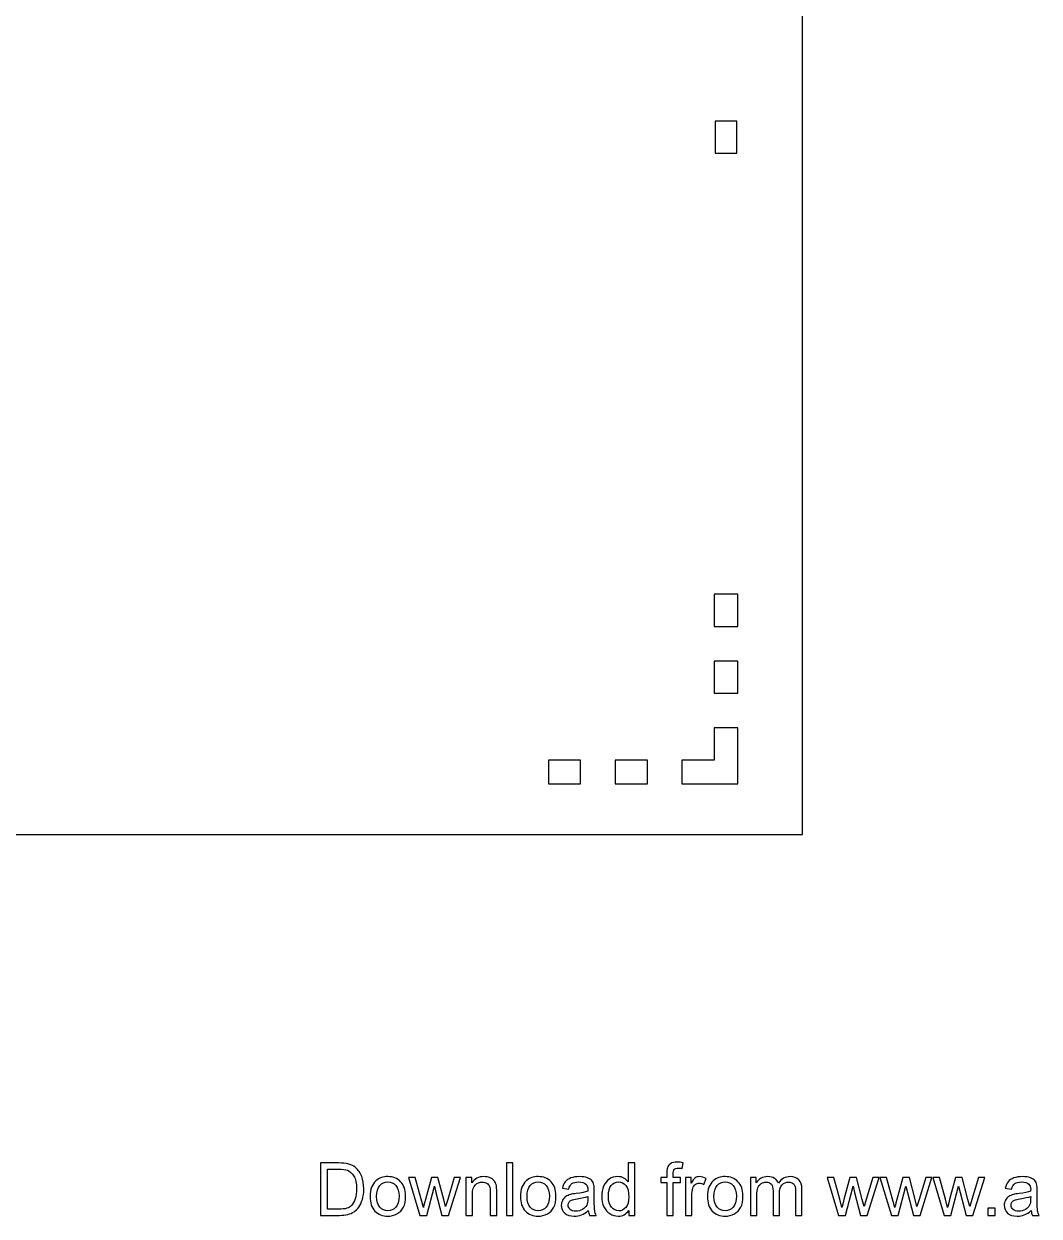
# Model space of a CAD drawing. Header units: millimetres. Extents: x -185 to 230, y -265 to 15.
# Drawn here: x -4.3 to 113.3, y -265 to -127 of the extents above; entities that cross this region are included whole.
import ezdxf

# ---------------------------------------------------------------- set-up
doc = ezdxf.new("R2010")
doc.units = ezdxf.units.MM
doc.header["$MEASUREMENT"] = 0
doc.layers.add('Layer 1', color=7, linetype='Continuous')

msp = doc.modelspace()

# ---------------------------------------------------------------- linework, layer by layer
at = {"layer": 'Layer 1'}
for points, knots in [([(-183.2829, -220.8256), (-183.2829, -220.8256), (-183.2829, -59.3607), (-183.2829, -59.3607), (-183.2829, -59.3607), (-183.2829, -59.3607), (85.8667, -59.3607), (85.8667, -59.3607), (85.8667, -59.3607), (85.8667, -59.3607), (85.8667, -220.8256), (85.8667, -220.8256), (85.8667, -220.8256), (85.8667, -220.8256), (-183.2829, -220.8256), (-183.2829, -220.8256)], [0, 0, 0, 0, 0.2, 0.2, 0.2, 0.2, 0.4, 0.4, 0.4, 0.4, 0.6, 0.6, 0.6, 0.6, 1, 1, 1, 1]), ([(75.7357, -141.9607), (75.7357, -141.9607), (75.7357, -138.2253), (75.7357, -138.2253), (75.7357, -138.2253), (75.7357, -138.2253), (78.2629, -138.2253), (78.2629, -138.2253), (78.2629, -138.2253), (78.2629, -138.2253), (78.2629, -141.9607), (78.2629, -141.9607), (78.2629, -141.9607), (78.2629, -141.9607), (75.7357, -141.9607), (75.7357, -141.9607)], [0, 0, 0, 0, 0.2, 0.2, 0.2, 0.2, 0.4, 0.4, 0.4, 0.4, 0.6, 0.6, 0.6, 0.6, 1, 1, 1, 1]), ([(75.6316, -196.7606), (75.6316, -196.7606), (75.6316, -193.0252), (75.6316, -193.0252), (75.6316, -193.0252), (75.6316, -193.0252), (78.367, -193.0252), (78.367, -193.0252), (78.367, -193.0252), (78.367, -193.0252), (78.367, -196.7606), (78.367, -196.7606), (78.367, -196.7606), (78.367, -196.7606), (75.6316, -196.7606), (75.6316, -196.7606)], [0, 0, 0, 0, 0.2, 0.2, 0.2, 0.2, 0.4, 0.4, 0.4, 0.4, 0.6, 0.6, 0.6, 0.6, 1, 1, 1, 1]), ([(75.6316, -204.493), (75.6316, -204.493), (75.6316, -200.7576), (75.6316, -200.7576), (75.6316, -200.7576), (75.6316, -200.7576), (78.367, -200.7576), (78.367, -200.7576), (78.367, -200.7576), (78.367, -200.7576), (78.367, -204.493), (78.367, -204.493), (78.367, -204.493), (78.367, -204.493), (75.6316, -204.493), (75.6316, -204.493)], [0, 0, 0, 0, 0.2, 0.2, 0.2, 0.2, 0.4, 0.4, 0.4, 0.4, 0.6, 0.6, 0.6, 0.6, 1, 1, 1, 1]), ([(71.8964, -214.9607), (71.8964, -214.9607), (71.8964, -212.2255), (71.8964, -212.2255), (71.8964, -212.2255), (71.8964, -212.2255), (75.6316, -212.2255), (75.6316, -212.2255), (75.6316, -212.2255), (75.6316, -212.2255), (75.6316, -208.4901), (75.6316, -208.4901), (75.6316, -208.4901), (75.6316, -208.4901), (78.367, -208.4901), (78.367, -208.4901), (78.367, -208.4901), (78.367, -208.4901), (78.367, -214.9612), (78.367, -214.9612), (78.367, -214.9612), (76.2101, -214.9606), (74.0533, -214.9607), (71.8964, -214.9607)], [0, 0, 0, 0, 0.14285714, 0.14285714, 0.14285714, 0.14285714, 0.28571429, 0.28571429, 0.28571429, 0.28571429, 0.42857143, 0.42857143, 0.42857143, 0.42857143, 0.57142857, 0.57142857, 0.57142857, 0.57142857, 0.71428571, 0.71428571, 0.71428571, 0.71428571, 1, 1, 1, 1]), ([(56.4314, -212.2254), (56.4314, -212.2254), (60.1668, -212.2254), (60.1668, -212.2254), (60.1668, -212.2254), (60.1668, -212.2254), (60.1668, -214.9608), (60.1668, -214.9608), (60.1668, -214.9608), (60.1668, -214.9608), (56.4314, -214.9608), (56.4314, -214.9608), (56.4314, -214.9608), (56.4314, -214.9608), (56.4314, -212.2254), (56.4314, -212.2254)], [0, 0, 0, 0, 0.2, 0.2, 0.2, 0.2, 0.4, 0.4, 0.4, 0.4, 0.6, 0.6, 0.6, 0.6, 1, 1, 1, 1]), ([(64.1638, -212.2254), (64.1638, -212.2254), (67.8992, -212.2254), (67.8992, -212.2254), (67.8992, -212.2254), (67.8992, -212.2254), (67.8992, -214.9608), (67.8992, -214.9608), (67.8992, -214.9608), (67.8992, -214.9608), (64.1638, -214.9608), (64.1638, -214.9608), (64.1638, -214.9608), (64.1638, -214.9608), (64.1638, -212.2254), (64.1638, -212.2254)], [0, 0, 0, 0, 0.2, 0.2, 0.2, 0.2, 0.4, 0.4, 0.4, 0.4, 0.6, 0.6, 0.6, 0.6, 1, 1, 1, 1])]:
    msp.add_open_spline(points, degree=3, knots=knots, dxfattribs=at)
at = {"layer": 'Layer 1', "color": 1, "lineweight": 25}
for points, knots in [([(-183.2829, -220.8256), (-183.2829, -220.8256), (-183.2829, -59.3607), (-183.2829, -59.3607), (-183.2829, -59.3607), (-183.2829, -59.3607), (85.8667, -59.3607), (85.8667, -59.3607), (85.8667, -59.3607), (85.8667, -59.3607), (85.8667, -220.8256), (85.8667, -220.8256), (85.8667, -220.8256), (85.8667, -220.8256), (-183.2829, -220.8256), (-183.2829, -220.8256)], [0, 0, 0, 0, 0.2, 0.2, 0.2, 0.2, 0.4, 0.4, 0.4, 0.4, 0.6, 0.6, 0.6, 0.6, 1, 1, 1, 1]), ([(75.7357, -141.9607), (75.7357, -141.9607), (75.7357, -138.2253), (75.7357, -138.2253), (75.7357, -138.2253), (75.7357, -138.2253), (78.2629, -138.2253), (78.2629, -138.2253), (78.2629, -138.2253), (78.2629, -138.2253), (78.2629, -141.9607), (78.2629, -141.9607), (78.2629, -141.9607), (78.2629, -141.9607), (75.7357, -141.9607), (75.7357, -141.9607)], [0, 0, 0, 0, 0.2, 0.2, 0.2, 0.2, 0.4, 0.4, 0.4, 0.4, 0.6, 0.6, 0.6, 0.6, 1, 1, 1, 1]), ([(75.6316, -196.7606), (75.6316, -196.7606), (75.6316, -193.0252), (75.6316, -193.0252), (75.6316, -193.0252), (75.6316, -193.0252), (78.367, -193.0252), (78.367, -193.0252), (78.367, -193.0252), (78.367, -193.0252), (78.367, -196.7606), (78.367, -196.7606), (78.367, -196.7606), (78.367, -196.7606), (75.6316, -196.7606), (75.6316, -196.7606)], [0, 0, 0, 0, 0.2, 0.2, 0.2, 0.2, 0.4, 0.4, 0.4, 0.4, 0.6, 0.6, 0.6, 0.6, 1, 1, 1, 1]), ([(75.6316, -204.493), (75.6316, -204.493), (75.6316, -200.7576), (75.6316, -200.7576), (75.6316, -200.7576), (75.6316, -200.7576), (78.367, -200.7576), (78.367, -200.7576), (78.367, -200.7576), (78.367, -200.7576), (78.367, -204.493), (78.367, -204.493), (78.367, -204.493), (78.367, -204.493), (75.6316, -204.493), (75.6316, -204.493)], [0, 0, 0, 0, 0.2, 0.2, 0.2, 0.2, 0.4, 0.4, 0.4, 0.4, 0.6, 0.6, 0.6, 0.6, 1, 1, 1, 1]), ([(71.8964, -214.9607), (71.8964, -214.9607), (71.8964, -212.2255), (71.8964, -212.2255), (71.8964, -212.2255), (71.8964, -212.2255), (75.6316, -212.2255), (75.6316, -212.2255), (75.6316, -212.2255), (75.6316, -212.2255), (75.6316, -208.4901), (75.6316, -208.4901), (75.6316, -208.4901), (75.6316, -208.4901), (78.367, -208.4901), (78.367, -208.4901), (78.367, -208.4901), (78.367, -208.4901), (78.367, -214.9612), (78.367, -214.9612), (78.367, -214.9612), (76.2101, -214.9606), (74.0533, -214.9607), (71.8964, -214.9607)], [0, 0, 0, 0, 0.14285714, 0.14285714, 0.14285714, 0.14285714, 0.28571429, 0.28571429, 0.28571429, 0.28571429, 0.42857143, 0.42857143, 0.42857143, 0.42857143, 0.57142857, 0.57142857, 0.57142857, 0.57142857, 0.71428571, 0.71428571, 0.71428571, 0.71428571, 1, 1, 1, 1]), ([(56.4314, -212.2254), (56.4314, -212.2254), (60.1668, -212.2254), (60.1668, -212.2254), (60.1668, -212.2254), (60.1668, -212.2254), (60.1668, -214.9608), (60.1668, -214.9608), (60.1668, -214.9608), (60.1668, -214.9608), (56.4314, -214.9608), (56.4314, -214.9608), (56.4314, -214.9608), (56.4314, -214.9608), (56.4314, -212.2254), (56.4314, -212.2254)], [0, 0, 0, 0, 0.2, 0.2, 0.2, 0.2, 0.4, 0.4, 0.4, 0.4, 0.6, 0.6, 0.6, 0.6, 1, 1, 1, 1]), ([(64.1638, -212.2254), (64.1638, -212.2254), (67.8992, -212.2254), (67.8992, -212.2254), (67.8992, -212.2254), (67.8992, -212.2254), (67.8992, -214.9608), (67.8992, -214.9608), (67.8992, -214.9608), (67.8992, -214.9608), (64.1638, -214.9608), (64.1638, -214.9608), (64.1638, -214.9608), (64.1638, -214.9608), (64.1638, -212.2254), (64.1638, -212.2254)], [0, 0, 0, 0, 0.2, 0.2, 0.2, 0.2, 0.4, 0.4, 0.4, 0.4, 0.6, 0.6, 0.6, 0.6, 1, 1, 1, 1])]:
    msp.add_open_spline(points, degree=3, knots=knots, dxfattribs=at)
at = {"layer": 'Layer 1', "color": 250}
for points, knots in [([(30.0437, -264.9433), (30.0437, -264.9433), (30.0437, -258.8811), (30.0437, -258.8811), (30.0437, -258.8811), (30.0437, -258.8811), (32.1322, -258.8811), (32.1322, -258.8811), (32.1322, -258.8811), (32.6035, -258.8811), (32.9633, -258.9094), (33.2117, -258.9672), (33.2117, -258.9672), (33.5588, -259.0477), (33.8552, -259.193), (34.1007, -259.4018), (34.1007, -259.4018), (34.421, -259.6728), (34.6595, -260.0171), (34.8175, -260.4376), (34.8175, -260.4376), (34.977, -260.8581), (35.056, -261.3393), (35.056, -261.8798), (35.056, -261.8798), (35.056, -262.3398), (35.0024, -262.7476), (34.8952, -263.1032), (34.8952, -263.1032), (34.7879, -263.4588), (34.6496, -263.7537), (34.4817, -263.9866), (34.4817, -263.9866), (34.3124, -264.2194), (34.1289, -264.4028), (33.9285, -264.5355), (33.9285, -264.5355), (33.7296, -264.6695), (33.4883, -264.7711), (33.206, -264.8403), (33.206, -264.8403), (32.9224, -264.9094), (32.5979, -264.9433), (32.231, -264.9433), (32.231, -264.9433), (32.231, -264.9433), (30.0437, -264.9433), (30.0437, -264.9433)], [0, 0, 0, 0, 0.07692308, 0.07692308, 0.07692308, 0.07692308, 0.15384615, 0.15384615, 0.15384615, 0.15384615, 0.23076923, 0.23076923, 0.23076923, 0.23076923, 0.30769231, 0.30769231, 0.30769231, 0.30769231, 0.38461538, 0.38461538, 0.38461538, 0.38461538, 0.46153846, 0.46153846, 0.46153846, 0.46153846, 0.53846154, 0.53846154, 0.53846154, 0.53846154, 0.61538462, 0.61538462, 0.61538462, 0.61538462, 0.69230769, 0.69230769, 0.69230769, 0.69230769, 0.76923077, 0.76923077, 0.76923077, 0.76923077, 0.84615385, 0.84615385, 0.84615385, 0.84615385, 1, 1, 1, 1]), ([(51.5803, -264.9433), (51.5803, -264.9433), (51.5803, -258.8811), (51.5803, -258.8811), (51.5803, -258.8811), (51.5803, -258.8811), (52.3253, -258.8811), (52.3253, -258.8811), (52.3253, -258.8811), (52.3253, -258.8811), (52.3253, -264.9433), (52.3253, -264.9433), (52.3253, -264.9433), (52.3253, -264.9433), (51.5803, -264.9433), (51.5803, -264.9433)], [0, 0, 0, 0, 0.2, 0.2, 0.2, 0.2, 0.4, 0.4, 0.4, 0.4, 0.6, 0.6, 0.6, 0.6, 1, 1, 1, 1]), ([(65.7323, -264.9433), (65.7323, -264.9433), (65.7323, -264.3859), (65.7323, -264.3859), (65.7323, -264.3859), (65.4544, -264.8191), (65.0451, -265.0364), (64.5047, -265.0364), (64.5047, -265.0364), (64.1547, -265.0364), (63.833, -264.9405), (63.5409, -264.7472), (63.5409, -264.7472), (63.2474, -264.5552), (63.0202, -264.2857), (62.8579, -263.9414), (62.8579, -263.9414), (62.697, -263.5957), (62.6166, -263.1992), (62.6166, -262.7504), (62.6166, -262.7504), (62.6166, -262.313), (62.69, -261.9165), (62.8353, -261.5594), (62.8353, -261.5594), (62.9821, -261.2038), (63.2008, -260.9301), (63.4929, -260.741), (63.4929, -260.741), (63.7836, -260.5505), (64.111, -260.4559), (64.4708, -260.4559), (64.4708, -260.4559), (64.7361, -260.4559), (64.9718, -260.5124), (65.1778, -260.6239), (65.1778, -260.6239), (65.3838, -260.7354), (65.5517, -260.8821), (65.6815, -261.0613), (65.6815, -261.0613), (65.6815, -261.0613), (65.6815, -258.8811), (65.6815, -258.8811), (65.6815, -258.8811), (65.6815, -258.8811), (66.4266, -258.8811), (66.4266, -258.8811), (66.4266, -258.8811), (66.4266, -258.8811), (66.4266, -264.9433), (66.4266, -264.9433), (66.4266, -264.9433), (66.4266, -264.9433), (65.7323, -264.9433), (65.7323, -264.9433)], [0, 0, 0, 0, 0.06666667, 0.06666667, 0.06666667, 0.06666667, 0.13333333, 0.13333333, 0.13333333, 0.13333333, 0.2, 0.2, 0.2, 0.2, 0.26666667, 0.26666667, 0.26666667, 0.26666667, 0.33333333, 0.33333333, 0.33333333, 0.33333333, 0.4, 0.4, 0.4, 0.4, 0.46666667, 0.46666667, 0.46666667, 0.46666667, 0.53333333, 0.53333333, 0.53333333, 0.53333333, 0.6, 0.6, 0.6, 0.6, 0.66666667, 0.66666667, 0.66666667, 0.66666667, 0.73333333, 0.73333333, 0.73333333, 0.73333333, 0.8, 0.8, 0.8, 0.8, 0.86666667, 0.86666667, 0.86666667, 0.86666667, 1, 1, 1, 1]), ([(70.135, -264.9433), (70.135, -264.9433), (70.135, -261.1248), (70.135, -261.1248), (70.135, -261.1248), (70.135, -261.1248), (69.4746, -261.1248), (69.4746, -261.1248), (69.4746, -261.1248), (69.4746, -261.1248), (69.4746, -260.5491), (69.4746, -260.5491), (69.4746, -260.5491), (69.4746, -260.5491), (70.135, -260.5491), (70.135, -260.5491), (70.135, -260.5491), (70.135, -260.5491), (70.135, -260.0834), (70.135, -260.0834), (70.135, -260.0834), (70.135, -259.7885), (70.1604, -259.5698), (70.2126, -259.4272), (70.2126, -259.4272), (70.2846, -259.2353), (70.4088, -259.0787), (70.5894, -258.9588), (70.5894, -258.9588), (70.7686, -258.8388), (71.0212, -258.7795), (71.3457, -258.7795), (71.3457, -258.7795), (71.556, -258.7795), (71.7874, -258.8049), (72.0414, -258.8543), (72.0414, -258.8543), (72.0414, -258.8543), (71.9299, -259.5063), (71.9299, -259.5063), (71.9299, -259.5063), (71.7747, -259.4795), (71.6294, -259.4653), (71.4911, -259.4653), (71.4911, -259.4653), (71.2653, -259.4653), (71.1059, -259.5133), (71.0113, -259.6093), (71.0113, -259.6093), (70.9182, -259.7052), (70.8716, -259.8844), (70.8716, -260.1469), (70.8716, -260.1469), (70.8716, -260.1469), (70.8716, -260.5491), (70.8716, -260.5491), (70.8716, -260.5491), (70.8716, -260.5491), (71.7267, -260.5491), (71.7267, -260.5491), (71.7267, -260.5491), (71.7267, -260.5491), (71.7267, -261.1248), (71.7267, -261.1248), (71.7267, -261.1248), (71.7267, -261.1248), (70.8801, -261.1248), (70.8801, -261.1248), (70.8801, -261.1248), (70.8801, -261.1248), (70.8801, -264.9433), (70.8801, -264.9433), (70.8801, -264.9433), (70.8801, -264.9433), (70.135, -264.9433), (70.135, -264.9433)], [0, 0, 0, 0, 0.05, 0.05, 0.05, 0.05, 0.1, 0.1, 0.1, 0.1, 0.15, 0.15, 0.15, 0.15, 0.2, 0.2, 0.2, 0.2, 0.25, 0.25, 0.25, 0.25, 0.3, 0.3, 0.3, 0.3, 0.35, 0.35, 0.35, 0.35, 0.4, 0.4, 0.4, 0.4, 0.45, 0.45, 0.45, 0.45, 0.5, 0.5, 0.5, 0.5, 0.55, 0.55, 0.55, 0.55, 0.6, 0.6, 0.6, 0.6, 0.65, 0.65, 0.65, 0.65, 0.7, 0.7, 0.7, 0.7, 0.75, 0.75, 0.75, 0.75, 0.8, 0.8, 0.8, 0.8, 0.85, 0.85, 0.85, 0.85, 0.9, 0.9, 0.9, 0.9, 1, 1, 1, 1]), ([(30.8481, -264.2321), (30.8481, -264.2321), (32.1407, -264.2321), (32.1407, -264.2321), (32.1407, -264.2321), (32.54, -264.2321), (32.8533, -264.1954), (33.0805, -264.1206), (33.0805, -264.1206), (33.3076, -264.0458), (33.4883, -263.9414), (33.6237, -263.8059), (33.6237, -263.8059), (33.8128, -263.6154), (33.961, -263.3586), (34.0668, -263.0369), (34.0668, -263.0369), (34.1727, -262.7151), (34.2263, -262.3257), (34.2263, -261.8671), (34.2263, -261.8671), (34.2263, -261.2321), (34.1219, -260.7438), (33.9144, -260.4023), (33.9144, -260.4023), (33.707, -260.0608), (33.4544, -259.8322), (33.1567, -259.7165), (33.1567, -259.7165), (32.9422, -259.6333), (32.5964, -259.5923), (32.1195, -259.5923), (32.1195, -259.5923), (32.1195, -259.5923), (30.8481, -259.5923), (30.8481, -259.5923), (30.8481, -259.5923), (30.8481, -259.5923), (30.8481, -264.2321), (30.8481, -264.2321)], [0, 0, 0, 0, 0.09090909, 0.09090909, 0.09090909, 0.09090909, 0.18181818, 0.18181818, 0.18181818, 0.18181818, 0.27272727, 0.27272727, 0.27272727, 0.27272727, 0.36363636, 0.36363636, 0.36363636, 0.36363636, 0.45454545, 0.45454545, 0.45454545, 0.45454545, 0.54545455, 0.54545455, 0.54545455, 0.54545455, 0.63636364, 0.63636364, 0.63636364, 0.63636364, 0.72727273, 0.72727273, 0.72727273, 0.72727273, 0.81818182, 0.81818182, 0.81818182, 0.81818182, 1, 1, 1, 1]), ([(35.7856, -262.7462), (35.7856, -261.9348), (36.0114, -261.3337), (36.4643, -260.9428), (36.4643, -260.9428), (36.8411, -260.6182), (37.3026, -260.4559), (37.8458, -260.4559), (37.8458, -260.4559), (38.4484, -260.4559), (38.9423, -260.6535), (39.3261, -261.0486), (39.3261, -261.0486), (39.7085, -261.4423), (39.9004, -261.9884), (39.9004, -262.6841), (39.9004, -262.6841), (39.9004, -263.2485), (39.8158, -263.6916), (39.6464, -264.0148), (39.6464, -264.0148), (39.4771, -264.3379), (39.2301, -264.5891), (38.9056, -264.7683), (38.9056, -264.7683), (38.5824, -264.9475), (38.2282, -265.0364), (37.8458, -265.0364), (37.8458, -265.0364), (37.2306, -265.0364), (36.7339, -264.8403), (36.3543, -264.4466), (36.3543, -264.4466), (35.9747, -264.0529), (35.7856, -263.4856), (35.7856, -262.7462)], [0, 0, 0, 0, 0.1, 0.1, 0.1, 0.1, 0.2, 0.2, 0.2, 0.2, 0.3, 0.3, 0.3, 0.3, 0.4, 0.4, 0.4, 0.4, 0.5, 0.5, 0.5, 0.5, 0.6, 0.6, 0.6, 0.6, 0.7, 0.7, 0.7, 0.7, 0.8, 0.8, 0.8, 0.8, 1, 1, 1, 1]), ([(41.5641, -264.9433), (41.5641, -264.9433), (40.2363, -260.5491), (40.2363, -260.5491), (40.2363, -260.5491), (40.2363, -260.5491), (41.0152, -260.5491), (41.0152, -260.5491), (41.0152, -260.5491), (41.0152, -260.5491), (41.7165, -263.0849), (41.7165, -263.0849), (41.7165, -263.0849), (41.7165, -263.0849), (41.9649, -264.0289), (41.9649, -264.0289), (41.9649, -264.0289), (41.9748, -263.9823), (42.051, -263.6804), (42.1921, -263.123), (42.1921, -263.123), (42.1921, -263.123), (42.8878, -260.5491), (42.8878, -260.5491), (42.8878, -260.5491), (42.8878, -260.5491), (43.6512, -260.5491), (43.6512, -260.5491), (43.6512, -260.5491), (43.6512, -260.5491), (44.313, -263.1004), (44.313, -263.1004), (44.313, -263.1004), (44.313, -263.1004), (44.5289, -263.9372), (44.5289, -263.9372), (44.5289, -263.9372), (44.5289, -263.9372), (44.7815, -263.0891), (44.7815, -263.0891), (44.7815, -263.0891), (44.7815, -263.0891), (45.5407, -260.5491), (45.5407, -260.5491), (45.5407, -260.5491), (45.5407, -260.5491), (46.2646, -260.5491), (46.2646, -260.5491), (46.2646, -260.5491), (46.2646, -260.5491), (44.8859, -264.9433), (44.8859, -264.9433), (44.8859, -264.9433), (44.8859, -264.9433), (44.1154, -264.9433), (44.1154, -264.9433), (44.1154, -264.9433), (44.1154, -264.9433), (43.4183, -262.3144), (43.4183, -262.3144), (43.4183, -262.3144), (43.4183, -262.3144), (43.2419, -261.5623), (43.2419, -261.5623), (43.2419, -261.5623), (43.2419, -261.5623), (42.3529, -264.9433), (42.3529, -264.9433), (42.3529, -264.9433), (42.3529, -264.9433), (41.5641, -264.9433), (41.5641, -264.9433)], [0, 0, 0, 0, 0.05263158, 0.05263158, 0.05263158, 0.05263158, 0.10526316, 0.10526316, 0.10526316, 0.10526316, 0.15789474, 0.15789474, 0.15789474, 0.15789474, 0.21052632, 0.21052632, 0.21052632, 0.21052632, 0.26315789, 0.26315789, 0.26315789, 0.26315789, 0.31578947, 0.31578947, 0.31578947, 0.31578947, 0.36842105, 0.36842105, 0.36842105, 0.36842105, 0.42105263, 0.42105263, 0.42105263, 0.42105263, 0.47368421, 0.47368421, 0.47368421, 0.47368421, 0.52631579, 0.52631579, 0.52631579, 0.52631579, 0.57894737, 0.57894737, 0.57894737, 0.57894737, 0.63157895, 0.63157895, 0.63157895, 0.63157895, 0.68421053, 0.68421053, 0.68421053, 0.68421053, 0.73684211, 0.73684211, 0.73684211, 0.73684211, 0.78947368, 0.78947368, 0.78947368, 0.78947368, 0.84210526, 0.84210526, 0.84210526, 0.84210526, 0.89473684, 0.89473684, 0.89473684, 0.89473684, 1, 1, 1, 1]), ([(46.8883, -264.9433), (46.8883, -264.9433), (46.8883, -260.5491), (46.8883, -260.5491), (46.8883, -260.5491), (46.8883, -260.5491), (47.5572, -260.5491), (47.5572, -260.5491), (47.5572, -260.5491), (47.5572, -260.5491), (47.5572, -261.1728), (47.5572, -261.1728), (47.5572, -261.1728), (47.8789, -260.6944), (48.3446, -260.4559), (48.9528, -260.4559), (48.9528, -260.4559), (49.2181, -260.4559), (49.4608, -260.5039), (49.6823, -260.5985), (49.6823, -260.5985), (49.9039, -260.693), (50.0704, -260.8186), (50.1804, -260.9724), (50.1804, -260.9724), (50.2905, -261.1262), (50.3681, -261.3097), (50.4119, -261.5213), (50.4119, -261.5213), (50.4387, -261.6596), (50.4528, -261.9009), (50.4528, -262.2452), (50.4528, -262.2452), (50.4528, -262.2452), (50.4528, -264.9433), (50.4528, -264.9433), (50.4528, -264.9433), (50.4528, -264.9433), (49.7077, -264.9433), (49.7077, -264.9433), (49.7077, -264.9433), (49.7077, -264.9433), (49.7077, -262.2735), (49.7077, -262.2735), (49.7077, -262.2735), (49.7077, -261.9701), (49.6795, -261.7429), (49.6216, -261.5933), (49.6216, -261.5933), (49.5638, -261.4437), (49.4608, -261.3238), (49.314, -261.2335), (49.314, -261.2335), (49.1673, -261.1446), (48.9937, -261.0994), (48.7961, -261.0994), (48.7961, -261.0994), (48.48, -261.0994), (48.2077, -261.1996), (47.9777, -261.4014), (47.9777, -261.4014), (47.7477, -261.6018), (47.6334, -261.9842), (47.6334, -262.5458), (47.6334, -262.5458), (47.6334, -262.5458), (47.6334, -264.9433), (47.6334, -264.9433), (47.6334, -264.9433), (47.6334, -264.9433), (46.8883, -264.9433), (46.8883, -264.9433)], [0, 0, 0, 0, 0.05263158, 0.05263158, 0.05263158, 0.05263158, 0.10526316, 0.10526316, 0.10526316, 0.10526316, 0.15789474, 0.15789474, 0.15789474, 0.15789474, 0.21052632, 0.21052632, 0.21052632, 0.21052632, 0.26315789, 0.26315789, 0.26315789, 0.26315789, 0.31578947, 0.31578947, 0.31578947, 0.31578947, 0.36842105, 0.36842105, 0.36842105, 0.36842105, 0.42105263, 0.42105263, 0.42105263, 0.42105263, 0.47368421, 0.47368421, 0.47368421, 0.47368421, 0.52631579, 0.52631579, 0.52631579, 0.52631579, 0.57894737, 0.57894737, 0.57894737, 0.57894737, 0.63157895, 0.63157895, 0.63157895, 0.63157895, 0.68421053, 0.68421053, 0.68421053, 0.68421053, 0.73684211, 0.73684211, 0.73684211, 0.73684211, 0.78947368, 0.78947368, 0.78947368, 0.78947368, 0.84210526, 0.84210526, 0.84210526, 0.84210526, 0.89473684, 0.89473684, 0.89473684, 0.89473684, 1, 1, 1, 1]), ([(53.1988, -262.7462), (53.1988, -261.9348), (53.4246, -261.3337), (53.8775, -260.9428), (53.8775, -260.9428), (54.2543, -260.6182), (54.7158, -260.4559), (55.259, -260.4559), (55.259, -260.4559), (55.8616, -260.4559), (56.3555, -260.6535), (56.7393, -261.0486), (56.7393, -261.0486), (57.1217, -261.4423), (57.3136, -261.9884), (57.3136, -262.6841), (57.3136, -262.6841), (57.3136, -263.2485), (57.229, -263.6916), (57.0596, -264.0148), (57.0596, -264.0148), (56.8903, -264.3379), (56.6433, -264.5891), (56.3188, -264.7683), (56.3188, -264.7683), (55.9956, -264.9475), (55.6414, -265.0364), (55.259, -265.0364), (55.259, -265.0364), (54.6438, -265.0364), (54.1471, -264.8403), (53.7675, -264.4466), (53.7675, -264.4466), (53.3879, -264.0529), (53.1988, -263.4856), (53.1988, -262.7462)], [0, 0, 0, 0, 0.1, 0.1, 0.1, 0.1, 0.2, 0.2, 0.2, 0.2, 0.3, 0.3, 0.3, 0.3, 0.4, 0.4, 0.4, 0.4, 0.5, 0.5, 0.5, 0.5, 0.6, 0.6, 0.6, 0.6, 0.7, 0.7, 0.7, 0.7, 0.8, 0.8, 0.8, 0.8, 1, 1, 1, 1]), ([(61.0573, -264.393), (60.7807, -264.6286), (60.514, -264.7937), (60.2586, -264.8911), (60.2586, -264.8911), (60.0032, -264.9885), (59.7295, -265.0364), (59.4359, -265.0364), (59.4359, -265.0364), (58.9533, -265.0364), (58.5822, -264.9193), (58.3226, -264.6837), (58.3226, -264.6837), (58.0629, -264.4494), (57.9331, -264.1488), (57.9331, -263.7834), (57.9331, -263.7834), (57.9331, -263.5689), (57.9825, -263.3727), (58.0799, -263.1949), (58.0799, -263.1949), (58.1786, -263.0171), (58.307, -262.876), (58.4651, -262.7688), (58.4651, -262.7688), (58.6245, -262.6615), (58.8023, -262.5797), (59.0013, -262.5246), (59.0013, -262.5246), (59.1481, -262.4865), (59.3696, -262.4499), (59.6645, -262.4132), (59.6645, -262.4132), (60.2657, -262.3426), (60.7102, -262.2565), (60.9938, -262.1578), (60.9938, -262.1578), (60.9966, -262.0562), (60.998, -261.9912), (60.998, -261.9644), (60.998, -261.9644), (60.998, -261.6625), (60.9275, -261.4494), (60.7864, -261.3252), (60.7864, -261.3252), (60.5959, -261.1573), (60.3122, -261.074), (59.9369, -261.074), (59.9369, -261.074), (59.5855, -261.074), (59.3259, -261.1361), (59.1594, -261.2589), (59.1594, -261.2589), (58.9914, -261.3816), (58.8687, -261.599), (58.7882, -261.9122), (58.7882, -261.9122), (58.7882, -261.9122), (58.0601, -261.8106), (58.0601, -261.8106), (58.0601, -261.8106), (58.1264, -261.4988), (58.2351, -261.2462), (58.3875, -261.0543), (58.3875, -261.0543), (58.5399, -260.8624), (58.76, -260.7156), (59.0479, -260.6112), (59.0479, -260.6112), (59.3343, -260.5082), (59.6688, -260.4559), (60.047, -260.4559), (60.047, -260.4559), (60.4223, -260.4559), (60.7285, -260.4997), (60.9642, -260.5886), (60.9642, -260.5886), (61.1984, -260.6775), (61.372, -260.7876), (61.4821, -260.9216), (61.4821, -260.9216), (61.5921, -261.0557), (61.6697, -261.225), (61.7149, -261.4296), (61.7149, -261.4296), (61.7389, -261.5566), (61.7516, -261.7852), (61.7516, -262.114), (61.7516, -262.114), (61.7516, -262.114), (61.7516, -263.1018), (61.7516, -263.1018), (61.7516, -263.1018), (61.7516, -263.7918), (61.7671, -264.2279), (61.7981, -264.4127), (61.7981, -264.4127), (61.8278, -264.5976), (61.8899, -264.774), (61.9802, -264.9433), (61.9802, -264.9433), (61.9802, -264.9433), (61.2012, -264.9433), (61.2012, -264.9433), (61.2012, -264.9433), (61.1265, -264.7867), (61.0785, -264.6032), (61.0573, -264.393)], [0, 0, 0, 0, 0.03571429, 0.03571429, 0.03571429, 0.03571429, 0.07142857, 0.07142857, 0.07142857, 0.07142857, 0.10714286, 0.10714286, 0.10714286, 0.10714286, 0.14285714, 0.14285714, 0.14285714, 0.14285714, 0.17857143, 0.17857143, 0.17857143, 0.17857143, 0.21428571, 0.21428571, 0.21428571, 0.21428571, 0.25, 0.25, 0.25, 0.25, 0.28571429, 0.28571429, 0.28571429, 0.28571429, 0.32142857, 0.32142857, 0.32142857, 0.32142857, 0.35714286, 0.35714286, 0.35714286, 0.35714286, 0.39285714, 0.39285714, 0.39285714, 0.39285714, 0.42857143, 0.42857143, 0.42857143, 0.42857143, 0.46428571, 0.46428571, 0.46428571, 0.46428571, 0.5, 0.5, 0.5, 0.5, 0.53571429, 0.53571429, 0.53571429, 0.53571429, 0.57142857, 0.57142857, 0.57142857, 0.57142857, 0.60714286, 0.60714286, 0.60714286, 0.60714286, 0.64285714, 0.64285714, 0.64285714, 0.64285714, 0.67857143, 0.67857143, 0.67857143, 0.67857143, 0.71428571, 0.71428571, 0.71428571, 0.71428571, 0.75, 0.75, 0.75, 0.75, 0.78571429, 0.78571429, 0.78571429, 0.78571429, 0.82142857, 0.82142857, 0.82142857, 0.82142857, 0.85714286, 0.85714286, 0.85714286, 0.85714286, 0.89285714, 0.89285714, 0.89285714, 0.89285714, 0.92857143, 0.92857143, 0.92857143, 0.92857143, 1, 1, 1, 1]), ([(72.301, -264.9433), (72.301, -264.9433), (72.301, -260.5491), (72.301, -260.5491), (72.301, -260.5491), (72.301, -260.5491), (72.9699, -260.5491), (72.9699, -260.5491), (72.9699, -260.5491), (72.9699, -260.5491), (72.9699, -261.2222), (72.9699, -261.2222), (72.9699, -261.2222), (73.1406, -260.9103), (73.2987, -260.7043), (73.444, -260.6055), (73.444, -260.6055), (73.5894, -260.5053), (73.7488, -260.4559), (73.9224, -260.4559), (73.9224, -260.4559), (74.1736, -260.4559), (74.429, -260.535), (74.6886, -260.6916), (74.6886, -260.6916), (74.6886, -260.6916), (74.4234, -261.3788), (74.4234, -261.3788), (74.4234, -261.3788), (74.2427, -261.2772), (74.0621, -261.2264), (73.8815, -261.2264), (73.8815, -261.2264), (73.7192, -261.2264), (73.5739, -261.2758), (73.4455, -261.3732), (73.4455, -261.3732), (73.317, -261.4705), (73.2253, -261.606), (73.1703, -261.7796), (73.1703, -261.7796), (73.087, -262.0435), (73.0461, -262.3327), (73.0461, -262.6474), (73.0461, -262.6474), (73.0461, -262.6474), (73.0461, -264.9433), (73.0461, -264.9433), (73.0461, -264.9433), (73.0461, -264.9433), (72.301, -264.9433), (72.301, -264.9433)], [0, 0, 0, 0, 0.07142857, 0.07142857, 0.07142857, 0.07142857, 0.14285714, 0.14285714, 0.14285714, 0.14285714, 0.21428571, 0.21428571, 0.21428571, 0.21428571, 0.28571429, 0.28571429, 0.28571429, 0.28571429, 0.35714286, 0.35714286, 0.35714286, 0.35714286, 0.42857143, 0.42857143, 0.42857143, 0.42857143, 0.5, 0.5, 0.5, 0.5, 0.57142857, 0.57142857, 0.57142857, 0.57142857, 0.64285714, 0.64285714, 0.64285714, 0.64285714, 0.71428571, 0.71428571, 0.71428571, 0.71428571, 0.78571429, 0.78571429, 0.78571429, 0.78571429, 0.85714286, 0.85714286, 0.85714286, 0.85714286, 1, 1, 1, 1]), ([(74.8495, -262.7462), (74.8495, -261.9348), (75.0753, -261.3337), (75.5282, -260.9428), (75.5282, -260.9428), (75.905, -260.6182), (76.3665, -260.4559), (76.9097, -260.4559), (76.9097, -260.4559), (77.5123, -260.4559), (78.0062, -260.6535), (78.39, -261.0486), (78.39, -261.0486), (78.7724, -261.4423), (78.9643, -261.9884), (78.9643, -262.6841), (78.9643, -262.6841), (78.9643, -263.2485), (78.8797, -263.6916), (78.7103, -264.0148), (78.7103, -264.0148), (78.541, -264.3379), (78.294, -264.5891), (77.9695, -264.7683), (77.9695, -264.7683), (77.6463, -264.9475), (77.2921, -265.0364), (76.9097, -265.0364), (76.9097, -265.0364), (76.2945, -265.0364), (75.7978, -264.8403), (75.4182, -264.4466), (75.4182, -264.4466), (75.0386, -264.0529), (74.8495, -263.4856), (74.8495, -262.7462)], [0, 0, 0, 0, 0.1, 0.1, 0.1, 0.1, 0.2, 0.2, 0.2, 0.2, 0.3, 0.3, 0.3, 0.3, 0.4, 0.4, 0.4, 0.4, 0.5, 0.5, 0.5, 0.5, 0.6, 0.6, 0.6, 0.6, 0.7, 0.7, 0.7, 0.7, 0.8, 0.8, 0.8, 0.8, 1, 1, 1, 1]), ([(79.8378, -264.9433), (79.8378, -264.9433), (79.8378, -260.5491), (79.8378, -260.5491), (79.8378, -260.5491), (79.8378, -260.5491), (80.5067, -260.5491), (80.5067, -260.5491), (80.5067, -260.5491), (80.5067, -260.5491), (80.5067, -261.17), (80.5067, -261.17), (80.5067, -261.17), (80.6435, -260.9555), (80.827, -260.7819), (81.0556, -260.6521), (81.0556, -260.6521), (81.2842, -260.5209), (81.5438, -260.4559), (81.8359, -260.4559), (81.8359, -260.4559), (82.1605, -260.4559), (82.4272, -260.5237), (82.6346, -260.6577), (82.6346, -260.6577), (82.8421, -260.7932), (82.9888, -260.9809), (83.0735, -261.2236), (83.0735, -261.2236), (83.4234, -260.7114), (83.8764, -260.4559), (84.4352, -260.4559), (84.4352, -260.4559), (84.8727, -260.4559), (85.2099, -260.5759), (85.4442, -260.8172), (85.4442, -260.8172), (85.6798, -261.0585), (85.7984, -261.4296), (85.7984, -261.9306), (85.7984, -261.9306), (85.7984, -261.9306), (85.7984, -264.9433), (85.7984, -264.9433), (85.7984, -264.9433), (85.7984, -264.9433), (85.0533, -264.9433), (85.0533, -264.9433), (85.0533, -264.9433), (85.0533, -264.9433), (85.0533, -262.1775), (85.0533, -262.1775), (85.0533, -262.1775), (85.0533, -261.8812), (85.0279, -261.6667), (84.9799, -261.5355), (84.9799, -261.5355), (84.9319, -261.4042), (84.8444, -261.2998), (84.716, -261.2194), (84.716, -261.2194), (84.589, -261.1389), (84.4395, -261.0994), (84.2687, -261.0994), (84.2687, -261.0994), (83.9583, -261.0994), (83.7014, -261.2024), (83.4968, -261.407), (83.4968, -261.407), (83.2922, -261.6131), (83.1906, -261.9419), (83.1906, -262.3934), (83.1906, -262.3934), (83.1906, -262.3934), (83.1906, -264.9433), (83.1906, -264.9433), (83.1906, -264.9433), (83.1906, -264.9433), (82.4455, -264.9433), (82.4455, -264.9433), (82.4455, -264.9433), (82.4455, -264.9433), (82.4455, -262.0914), (82.4455, -262.0914), (82.4455, -262.0914), (82.4455, -261.7612), (82.3849, -261.5129), (82.2635, -261.3478), (82.2635, -261.3478), (82.1422, -261.1827), (81.9432, -261.0994), (81.668, -261.0994), (81.668, -261.0994), (81.4592, -261.0994), (81.2659, -261.1545), (81.0881, -261.2645), (81.0881, -261.2645), (80.9103, -261.3746), (80.7818, -261.5355), (80.7014, -261.7485), (80.7014, -261.7485), (80.6224, -261.9602), (80.5829, -262.2664), (80.5829, -262.6658), (80.5829, -262.6658), (80.5829, -262.6658), (80.5829, -264.9433), (80.5829, -264.9433), (80.5829, -264.9433), (80.5829, -264.9433), (79.8378, -264.9433), (79.8378, -264.9433)], [0, 0, 0, 0, 0.03448276, 0.03448276, 0.03448276, 0.03448276, 0.06896552, 0.06896552, 0.06896552, 0.06896552, 0.10344828, 0.10344828, 0.10344828, 0.10344828, 0.13793103, 0.13793103, 0.13793103, 0.13793103, 0.17241379, 0.17241379, 0.17241379, 0.17241379, 0.20689655, 0.20689655, 0.20689655, 0.20689655, 0.24137931, 0.24137931, 0.24137931, 0.24137931, 0.27586207, 0.27586207, 0.27586207, 0.27586207, 0.31034483, 0.31034483, 0.31034483, 0.31034483, 0.34482759, 0.34482759, 0.34482759, 0.34482759, 0.37931034, 0.37931034, 0.37931034, 0.37931034, 0.4137931, 0.4137931, 0.4137931, 0.4137931, 0.44827586, 0.44827586, 0.44827586, 0.44827586, 0.48275862, 0.48275862, 0.48275862, 0.48275862, 0.51724138, 0.51724138, 0.51724138, 0.51724138, 0.55172414, 0.55172414, 0.55172414, 0.55172414, 0.5862069, 0.5862069, 0.5862069, 0.5862069, 0.62068966, 0.62068966, 0.62068966, 0.62068966, 0.65517241, 0.65517241, 0.65517241, 0.65517241, 0.68965517, 0.68965517, 0.68965517, 0.68965517, 0.72413793, 0.72413793, 0.72413793, 0.72413793, 0.75862069, 0.75862069, 0.75862069, 0.75862069, 0.79310345, 0.79310345, 0.79310345, 0.79310345, 0.82758621, 0.82758621, 0.82758621, 0.82758621, 0.86206897, 0.86206897, 0.86206897, 0.86206897, 0.89655172, 0.89655172, 0.89655172, 0.89655172, 0.93103448, 0.93103448, 0.93103448, 0.93103448, 1, 1, 1, 1]), ([(90.0331, -264.9433), (90.0331, -264.9433), (88.7053, -260.5491), (88.7053, -260.5491), (88.7053, -260.5491), (88.7053, -260.5491), (89.4842, -260.5491), (89.4842, -260.5491), (89.4842, -260.5491), (89.4842, -260.5491), (90.1855, -263.0849), (90.1855, -263.0849), (90.1855, -263.0849), (90.1855, -263.0849), (90.4339, -264.0289), (90.4339, -264.0289), (90.4339, -264.0289), (90.4438, -263.9823), (90.52, -263.6804), (90.6611, -263.123), (90.6611, -263.123), (90.6611, -263.123), (91.3568, -260.5491), (91.3568, -260.5491), (91.3568, -260.5491), (91.3568, -260.5491), (92.1202, -260.5491), (92.1202, -260.5491), (92.1202, -260.5491), (92.1202, -260.5491), (92.782, -263.1004), (92.782, -263.1004), (92.782, -263.1004), (92.782, -263.1004), (92.9979, -263.9372), (92.9979, -263.9372), (92.9979, -263.9372), (92.9979, -263.9372), (93.2505, -263.0891), (93.2505, -263.0891), (93.2505, -263.0891), (93.2505, -263.0891), (94.0097, -260.5491), (94.0097, -260.5491), (94.0097, -260.5491), (94.0097, -260.5491), (94.7336, -260.5491), (94.7336, -260.5491), (94.7336, -260.5491), (94.7336, -260.5491), (93.3549, -264.9433), (93.3549, -264.9433), (93.3549, -264.9433), (93.3549, -264.9433), (92.5844, -264.9433), (92.5844, -264.9433), (92.5844, -264.9433), (92.5844, -264.9433), (91.8873, -262.3144), (91.8873, -262.3144), (91.8873, -262.3144), (91.8873, -262.3144), (91.7109, -261.5623), (91.7109, -261.5623), (91.7109, -261.5623), (91.7109, -261.5623), (90.8219, -264.9433), (90.8219, -264.9433), (90.8219, -264.9433), (90.8219, -264.9433), (90.0331, -264.9433), (90.0331, -264.9433)], [0, 0, 0, 0, 0.05263158, 0.05263158, 0.05263158, 0.05263158, 0.10526316, 0.10526316, 0.10526316, 0.10526316, 0.15789474, 0.15789474, 0.15789474, 0.15789474, 0.21052632, 0.21052632, 0.21052632, 0.21052632, 0.26315789, 0.26315789, 0.26315789, 0.26315789, 0.31578947, 0.31578947, 0.31578947, 0.31578947, 0.36842105, 0.36842105, 0.36842105, 0.36842105, 0.42105263, 0.42105263, 0.42105263, 0.42105263, 0.47368421, 0.47368421, 0.47368421, 0.47368421, 0.52631579, 0.52631579, 0.52631579, 0.52631579, 0.57894737, 0.57894737, 0.57894737, 0.57894737, 0.63157895, 0.63157895, 0.63157895, 0.63157895, 0.68421053, 0.68421053, 0.68421053, 0.68421053, 0.73684211, 0.73684211, 0.73684211, 0.73684211, 0.78947368, 0.78947368, 0.78947368, 0.78947368, 0.84210526, 0.84210526, 0.84210526, 0.84210526, 0.89473684, 0.89473684, 0.89473684, 0.89473684, 1, 1, 1, 1]), ([(96.1475, -264.9433), (96.1475, -264.9433), (94.8197, -260.5491), (94.8197, -260.5491), (94.8197, -260.5491), (94.8197, -260.5491), (95.5986, -260.5491), (95.5986, -260.5491), (95.5986, -260.5491), (95.5986, -260.5491), (96.2999, -263.0849), (96.2999, -263.0849), (96.2999, -263.0849), (96.2999, -263.0849), (96.5483, -264.0289), (96.5483, -264.0289), (96.5483, -264.0289), (96.5582, -263.9823), (96.6344, -263.6804), (96.7755, -263.123), (96.7755, -263.123), (96.7755, -263.123), (97.4712, -260.5491), (97.4712, -260.5491), (97.4712, -260.5491), (97.4712, -260.5491), (98.2346, -260.5491), (98.2346, -260.5491), (98.2346, -260.5491), (98.2346, -260.5491), (98.8964, -263.1004), (98.8964, -263.1004), (98.8964, -263.1004), (98.8964, -263.1004), (99.1123, -263.9372), (99.1123, -263.9372), (99.1123, -263.9372), (99.1123, -263.9372), (99.3649, -263.0891), (99.3649, -263.0891), (99.3649, -263.0891), (99.3649, -263.0891), (100.1241, -260.5491), (100.1241, -260.5491), (100.1241, -260.5491), (100.1241, -260.5491), (100.848, -260.5491), (100.848, -260.5491), (100.848, -260.5491), (100.848, -260.5491), (99.4693, -264.9433), (99.4693, -264.9433), (99.4693, -264.9433), (99.4693, -264.9433), (98.6988, -264.9433), (98.6988, -264.9433), (98.6988, -264.9433), (98.6988, -264.9433), (98.0017, -262.3144), (98.0017, -262.3144), (98.0017, -262.3144), (98.0017, -262.3144), (97.8253, -261.5623), (97.8253, -261.5623), (97.8253, -261.5623), (97.8253, -261.5623), (96.9363, -264.9433), (96.9363, -264.9433), (96.9363, -264.9433), (96.9363, -264.9433), (96.1475, -264.9433), (96.1475, -264.9433)], [0, 0, 0, 0, 0.05263158, 0.05263158, 0.05263158, 0.05263158, 0.10526316, 0.10526316, 0.10526316, 0.10526316, 0.15789474, 0.15789474, 0.15789474, 0.15789474, 0.21052632, 0.21052632, 0.21052632, 0.21052632, 0.26315789, 0.26315789, 0.26315789, 0.26315789, 0.31578947, 0.31578947, 0.31578947, 0.31578947, 0.36842105, 0.36842105, 0.36842105, 0.36842105, 0.42105263, 0.42105263, 0.42105263, 0.42105263, 0.47368421, 0.47368421, 0.47368421, 0.47368421, 0.52631579, 0.52631579, 0.52631579, 0.52631579, 0.57894737, 0.57894737, 0.57894737, 0.57894737, 0.63157895, 0.63157895, 0.63157895, 0.63157895, 0.68421053, 0.68421053, 0.68421053, 0.68421053, 0.73684211, 0.73684211, 0.73684211, 0.73684211, 0.78947368, 0.78947368, 0.78947368, 0.78947368, 0.84210526, 0.84210526, 0.84210526, 0.84210526, 0.89473684, 0.89473684, 0.89473684, 0.89473684, 1, 1, 1, 1]), ([(102.2619, -264.9433), (102.2619, -264.9433), (100.9341, -260.5491), (100.9341, -260.5491), (100.9341, -260.5491), (100.9341, -260.5491), (101.713, -260.5491), (101.713, -260.5491), (101.713, -260.5491), (101.713, -260.5491), (102.4143, -263.0849), (102.4143, -263.0849), (102.4143, -263.0849), (102.4143, -263.0849), (102.6627, -264.0289), (102.6627, -264.0289), (102.6627, -264.0289), (102.6726, -263.9823), (102.7488, -263.6804), (102.8899, -263.123), (102.8899, -263.123), (102.8899, -263.123), (103.5856, -260.5491), (103.5856, -260.5491), (103.5856, -260.5491), (103.5856, -260.5491), (104.349, -260.5491), (104.349, -260.5491), (104.349, -260.5491), (104.349, -260.5491), (105.0108, -263.1004), (105.0108, -263.1004), (105.0108, -263.1004), (105.0108, -263.1004), (105.2267, -263.9372), (105.2267, -263.9372), (105.2267, -263.9372), (105.2267, -263.9372), (105.4793, -263.0891), (105.4793, -263.0891), (105.4793, -263.0891), (105.4793, -263.0891), (106.2385, -260.5491), (106.2385, -260.5491), (106.2385, -260.5491), (106.2385, -260.5491), (106.9624, -260.5491), (106.9624, -260.5491), (106.9624, -260.5491), (106.9624, -260.5491), (105.5837, -264.9433), (105.5837, -264.9433), (105.5837, -264.9433), (105.5837, -264.9433), (104.8132, -264.9433), (104.8132, -264.9433), (104.8132, -264.9433), (104.8132, -264.9433), (104.1161, -262.3144), (104.1161, -262.3144), (104.1161, -262.3144), (104.1161, -262.3144), (103.9397, -261.5623), (103.9397, -261.5623), (103.9397, -261.5623), (103.9397, -261.5623), (103.0507, -264.9433), (103.0507, -264.9433), (103.0507, -264.9433), (103.0507, -264.9433), (102.2619, -264.9433), (102.2619, -264.9433)], [0, 0, 0, 0, 0.05263158, 0.05263158, 0.05263158, 0.05263158, 0.10526316, 0.10526316, 0.10526316, 0.10526316, 0.15789474, 0.15789474, 0.15789474, 0.15789474, 0.21052632, 0.21052632, 0.21052632, 0.21052632, 0.26315789, 0.26315789, 0.26315789, 0.26315789, 0.31578947, 0.31578947, 0.31578947, 0.31578947, 0.36842105, 0.36842105, 0.36842105, 0.36842105, 0.42105263, 0.42105263, 0.42105263, 0.42105263, 0.47368421, 0.47368421, 0.47368421, 0.47368421, 0.52631579, 0.52631579, 0.52631579, 0.52631579, 0.57894737, 0.57894737, 0.57894737, 0.57894737, 0.63157895, 0.63157895, 0.63157895, 0.63157895, 0.68421053, 0.68421053, 0.68421053, 0.68421053, 0.73684211, 0.73684211, 0.73684211, 0.73684211, 0.78947368, 0.78947368, 0.78947368, 0.78947368, 0.84210526, 0.84210526, 0.84210526, 0.84210526, 0.89473684, 0.89473684, 0.89473684, 0.89473684, 1, 1, 1, 1]), ([(112.3415, -264.393), (112.0649, -264.6286), (111.7982, -264.7937), (111.5428, -264.8911), (111.5428, -264.8911), (111.2874, -264.9885), (111.0137, -265.0364), (110.7201, -265.0364), (110.7201, -265.0364), (110.2375, -265.0364), (109.8664, -264.9193), (109.6068, -264.6837), (109.6068, -264.6837), (109.3471, -264.4494), (109.2173, -264.1488), (109.2173, -263.7834), (109.2173, -263.7834), (109.2173, -263.5689), (109.2667, -263.3727), (109.3641, -263.1949), (109.3641, -263.1949), (109.4628, -263.0171), (109.5912, -262.876), (109.7493, -262.7688), (109.7493, -262.7688), (109.9087, -262.6615), (110.0865, -262.5797), (110.2855, -262.5246), (110.2855, -262.5246), (110.4323, -262.4865), (110.6538, -262.4499), (110.9487, -262.4132), (110.9487, -262.4132), (111.5499, -262.3426), (111.9944, -262.2565), (112.278, -262.1578), (112.278, -262.1578), (112.2808, -262.0562), (112.2822, -261.9912), (112.2822, -261.9644), (112.2822, -261.9644), (112.2822, -261.6625), (112.2117, -261.4494), (112.0706, -261.3252), (112.0706, -261.3252), (111.8801, -261.1573), (111.5964, -261.074), (111.2211, -261.074), (111.2211, -261.074), (110.8697, -261.074), (110.6101, -261.1361), (110.4436, -261.2589), (110.4436, -261.2589), (110.2756, -261.3816), (110.1529, -261.599), (110.0724, -261.9122), (110.0724, -261.9122), (110.0724, -261.9122), (109.3443, -261.8106), (109.3443, -261.8106), (109.3443, -261.8106), (109.4106, -261.4988), (109.5193, -261.2462), (109.6717, -261.0543), (109.6717, -261.0543), (109.8241, -260.8624), (110.0442, -260.7156), (110.3321, -260.6112), (110.3321, -260.6112), (110.6185, -260.5082), (110.953, -260.4559), (111.3312, -260.4559), (111.3312, -260.4559), (111.7065, -260.4559), (112.0127, -260.4997), (112.2484, -260.5886), (112.2484, -260.5886), (112.4826, -260.6775), (112.6562, -260.7876), (112.7663, -260.9216), (112.7663, -260.9216), (112.8763, -261.0557), (112.9539, -261.225), (112.9991, -261.4296), (112.9991, -261.4296), (113.0231, -261.5566), (113.0358, -261.7852), (113.0358, -262.114), (113.0358, -262.114), (113.0358, -262.114), (113.0358, -263.1018), (113.0358, -263.1018), (113.0358, -263.1018), (113.0358, -263.7918), (113.0513, -264.2279), (113.0823, -264.4127), (113.0823, -264.4127), (113.112, -264.5976), (113.1741, -264.774), (113.2644, -264.9433), (113.2644, -264.9433), (113.2644, -264.9433), (112.4854, -264.9433), (112.4854, -264.9433), (112.4854, -264.9433), (112.4107, -264.7867), (112.3627, -264.6032), (112.3415, -264.393)], [0, 0, 0, 0, 0.03571429, 0.03571429, 0.03571429, 0.03571429, 0.07142857, 0.07142857, 0.07142857, 0.07142857, 0.10714286, 0.10714286, 0.10714286, 0.10714286, 0.14285714, 0.14285714, 0.14285714, 0.14285714, 0.17857143, 0.17857143, 0.17857143, 0.17857143, 0.21428571, 0.21428571, 0.21428571, 0.21428571, 0.25, 0.25, 0.25, 0.25, 0.28571429, 0.28571429, 0.28571429, 0.28571429, 0.32142857, 0.32142857, 0.32142857, 0.32142857, 0.35714286, 0.35714286, 0.35714286, 0.35714286, 0.39285714, 0.39285714, 0.39285714, 0.39285714, 0.42857143, 0.42857143, 0.42857143, 0.42857143, 0.46428571, 0.46428571, 0.46428571, 0.46428571, 0.5, 0.5, 0.5, 0.5, 0.53571429, 0.53571429, 0.53571429, 0.53571429, 0.57142857, 0.57142857, 0.57142857, 0.57142857, 0.60714286, 0.60714286, 0.60714286, 0.60714286, 0.64285714, 0.64285714, 0.64285714, 0.64285714, 0.67857143, 0.67857143, 0.67857143, 0.67857143, 0.71428571, 0.71428571, 0.71428571, 0.71428571, 0.75, 0.75, 0.75, 0.75, 0.78571429, 0.78571429, 0.78571429, 0.78571429, 0.82142857, 0.82142857, 0.82142857, 0.82142857, 0.85714286, 0.85714286, 0.85714286, 0.85714286, 0.89285714, 0.89285714, 0.89285714, 0.89285714, 0.92857143, 0.92857143, 0.92857143, 0.92857143, 1, 1, 1, 1]), ([(36.5476, -262.7476), (36.5476, -263.3092), (36.6704, -263.7297), (36.9159, -264.0077), (36.9159, -264.0077), (37.1629, -264.2871), (37.4719, -264.4268), (37.8458, -264.4268), (37.8458, -264.4268), (38.2155, -264.4268), (38.5232, -264.2871), (38.7701, -264.0063), (38.7701, -264.0063), (39.0156, -263.7255), (39.1384, -263.2979), (39.1384, -262.7236), (39.1384, -262.7236), (39.1384, -262.1817), (39.0142, -261.7711), (38.7673, -261.4931), (38.7673, -261.4931), (38.5203, -261.2137), (38.2127, -261.074), (37.8458, -261.074), (37.8458, -261.074), (37.4719, -261.074), (37.1629, -261.2123), (36.9159, -261.4903), (36.9159, -261.4903), (36.6704, -261.7683), (36.5476, -262.1874), (36.5476, -262.7476)], [0, 0, 0, 0, 0.11111111, 0.11111111, 0.11111111, 0.11111111, 0.22222222, 0.22222222, 0.22222222, 0.22222222, 0.33333333, 0.33333333, 0.33333333, 0.33333333, 0.44444444, 0.44444444, 0.44444444, 0.44444444, 0.55555556, 0.55555556, 0.55555556, 0.55555556, 0.66666667, 0.66666667, 0.66666667, 0.66666667, 0.77777778, 0.77777778, 0.77777778, 0.77777778, 1, 1, 1, 1]), ([(53.9608, -262.7476), (53.9608, -263.3092), (54.0836, -263.7297), (54.3291, -264.0077), (54.3291, -264.0077), (54.5761, -264.2871), (54.8851, -264.4268), (55.259, -264.4268), (55.259, -264.4268), (55.6287, -264.4268), (55.9364, -264.2871), (56.1833, -264.0063), (56.1833, -264.0063), (56.4288, -263.7255), (56.5516, -263.2979), (56.5516, -262.7236), (56.5516, -262.7236), (56.5516, -262.1817), (56.4274, -261.7711), (56.1805, -261.4931), (56.1805, -261.4931), (55.9335, -261.2137), (55.6259, -261.074), (55.259, -261.074), (55.259, -261.074), (54.8851, -261.074), (54.5761, -261.2123), (54.3291, -261.4903), (54.3291, -261.4903), (54.0836, -261.7683), (53.9608, -262.1874), (53.9608, -262.7476)], [0, 0, 0, 0, 0.11111111, 0.11111111, 0.11111111, 0.11111111, 0.22222222, 0.22222222, 0.22222222, 0.22222222, 0.33333333, 0.33333333, 0.33333333, 0.33333333, 0.44444444, 0.44444444, 0.44444444, 0.44444444, 0.55555556, 0.55555556, 0.55555556, 0.55555556, 0.66666667, 0.66666667, 0.66666667, 0.66666667, 0.77777778, 0.77777778, 0.77777778, 0.77777778, 1, 1, 1, 1]), ([(63.3786, -262.7518), (63.3786, -263.3135), (63.4971, -263.7326), (63.7356, -264.0106), (63.7356, -264.0106), (63.9727, -264.2885), (64.2535, -264.4268), (64.5766, -264.4268), (64.5766, -264.4268), (64.9026, -264.4268), (65.1792, -264.2942), (65.4078, -264.0289), (65.4078, -264.0289), (65.635, -263.7636), (65.7493, -263.3586), (65.7493, -262.8139), (65.7493, -262.8139), (65.7493, -262.2156), (65.6336, -261.7753), (65.4007, -261.4945), (65.4007, -261.4945), (65.1693, -261.2137), (64.8829, -261.074), (64.5428, -261.074), (64.5428, -261.074), (64.2112, -261.074), (63.9346, -261.2081), (63.7116, -261.4776), (63.7116, -261.4776), (63.4901, -261.7471), (63.3786, -262.1719), (63.3786, -262.7518)], [0, 0, 0, 0, 0.11111111, 0.11111111, 0.11111111, 0.11111111, 0.22222222, 0.22222222, 0.22222222, 0.22222222, 0.33333333, 0.33333333, 0.33333333, 0.33333333, 0.44444444, 0.44444444, 0.44444444, 0.44444444, 0.55555556, 0.55555556, 0.55555556, 0.55555556, 0.66666667, 0.66666667, 0.66666667, 0.66666667, 0.77777778, 0.77777778, 0.77777778, 0.77777778, 1, 1, 1, 1]), ([(75.6115, -262.7476), (75.6115, -263.3092), (75.7343, -263.7297), (75.9798, -264.0077), (75.9798, -264.0077), (76.2268, -264.2871), (76.5358, -264.4268), (76.9097, -264.4268), (76.9097, -264.4268), (77.2794, -264.4268), (77.5871, -264.2871), (77.834, -264.0063), (77.834, -264.0063), (78.0795, -263.7255), (78.2023, -263.2979), (78.2023, -262.7236), (78.2023, -262.7236), (78.2023, -262.1817), (78.0781, -261.7711), (77.8312, -261.4931), (77.8312, -261.4931), (77.5842, -261.2137), (77.2766, -261.074), (76.9097, -261.074), (76.9097, -261.074), (76.5358, -261.074), (76.2268, -261.2123), (75.9798, -261.4903), (75.9798, -261.4903), (75.7343, -261.7683), (75.6115, -262.1874), (75.6115, -262.7476)], [0, 0, 0, 0, 0.11111111, 0.11111111, 0.11111111, 0.11111111, 0.22222222, 0.22222222, 0.22222222, 0.22222222, 0.33333333, 0.33333333, 0.33333333, 0.33333333, 0.44444444, 0.44444444, 0.44444444, 0.44444444, 0.55555556, 0.55555556, 0.55555556, 0.55555556, 0.66666667, 0.66666667, 0.66666667, 0.66666667, 0.77777778, 0.77777778, 0.77777778, 0.77777778, 1, 1, 1, 1]), ([(60.998, -262.742), (60.7271, -262.852), (60.3207, -262.9452), (59.7788, -263.0214), (59.7788, -263.0214), (59.4712, -263.0651), (59.2539, -263.1145), (59.1269, -263.1695), (59.1269, -263.1695), (58.9999, -263.2246), (58.9025, -263.305), (58.8334, -263.4094), (58.8334, -263.4094), (58.7642, -263.5152), (58.729, -263.6324), (58.729, -263.7622), (58.729, -263.7622), (58.729, -263.9583), (58.8038, -264.1234), (58.9547, -264.2547), (58.9547, -264.2547), (59.1057, -264.3859), (59.3259, -264.4522), (59.6152, -264.4522), (59.6152, -264.4522), (59.9016, -264.4522), (60.157, -264.3901), (60.3814, -264.2646), (60.3814, -264.2646), (60.6043, -264.1404), (60.7694, -263.9696), (60.8739, -263.7537), (60.8739, -263.7537), (60.9543, -263.5858), (60.9938, -263.3389), (60.9938, -263.0129), (60.9938, -263.0129), (60.9938, -263.0129), (60.998, -262.742), (60.998, -262.742)], [0, 0, 0, 0, 0.09090909, 0.09090909, 0.09090909, 0.09090909, 0.18181818, 0.18181818, 0.18181818, 0.18181818, 0.27272727, 0.27272727, 0.27272727, 0.27272727, 0.36363636, 0.36363636, 0.36363636, 0.36363636, 0.45454545, 0.45454545, 0.45454545, 0.45454545, 0.54545455, 0.54545455, 0.54545455, 0.54545455, 0.63636364, 0.63636364, 0.63636364, 0.63636364, 0.72727273, 0.72727273, 0.72727273, 0.72727273, 0.81818182, 0.81818182, 0.81818182, 0.81818182, 1, 1, 1, 1]), ([(112.2822, -262.742), (112.0113, -262.852), (111.6049, -262.9452), (111.063, -263.0214), (111.063, -263.0214), (110.7554, -263.0651), (110.5381, -263.1145), (110.4111, -263.1695), (110.4111, -263.1695), (110.2841, -263.2246), (110.1867, -263.305), (110.1176, -263.4094), (110.1176, -263.4094), (110.0484, -263.5152), (110.0132, -263.6324), (110.0132, -263.7622), (110.0132, -263.7622), (110.0132, -263.9583), (110.088, -264.1234), (110.2389, -264.2547), (110.2389, -264.2547), (110.3899, -264.3859), (110.6101, -264.4522), (110.8994, -264.4522), (110.8994, -264.4522), (111.1858, -264.4522), (111.4412, -264.3901), (111.6656, -264.2646), (111.6656, -264.2646), (111.8885, -264.1404), (112.0536, -263.9696), (112.1581, -263.7537), (112.1581, -263.7537), (112.2385, -263.5858), (112.278, -263.3389), (112.278, -263.0129), (112.278, -263.0129), (112.278, -263.0129), (112.2822, -262.742), (112.2822, -262.742)], [0, 0, 0, 0, 0.09090909, 0.09090909, 0.09090909, 0.09090909, 0.18181818, 0.18181818, 0.18181818, 0.18181818, 0.27272727, 0.27272727, 0.27272727, 0.27272727, 0.36363636, 0.36363636, 0.36363636, 0.36363636, 0.45454545, 0.45454545, 0.45454545, 0.45454545, 0.54545455, 0.54545455, 0.54545455, 0.54545455, 0.63636364, 0.63636364, 0.63636364, 0.63636364, 0.72727273, 0.72727273, 0.72727273, 0.72727273, 0.81818182, 0.81818182, 0.81818182, 0.81818182, 1, 1, 1, 1]), ([(107.3307, -264.9433), (107.3307, -264.9433), (107.3307, -264.0966), (107.3307, -264.0966), (107.3307, -264.0966), (107.3307, -264.0966), (108.1773, -264.0966), (108.1773, -264.0966), (108.1773, -264.0966), (108.1773, -264.0966), (108.1773, -264.9433), (108.1773, -264.9433), (108.1773, -264.9433), (108.1773, -264.9433), (107.3307, -264.9433), (107.3307, -264.9433)], [0, 0, 0, 0, 0.2, 0.2, 0.2, 0.2, 0.4, 0.4, 0.4, 0.4, 0.6, 0.6, 0.6, 0.6, 1, 1, 1, 1])]:
    msp.add_open_spline(points, degree=3, knots=knots, dxfattribs=at)

doc.saveas('drawing.dxf')
